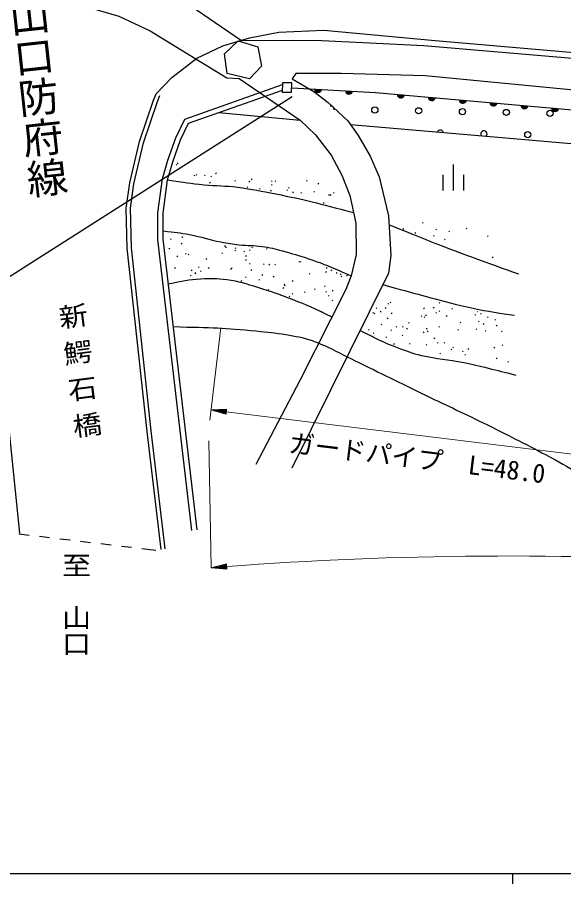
# Model space of a CAD drawing. Units: millimetres, scale not verified. Extents: x 40000 to 680000, y 20000 to 380000.
# Drawn here: x 120041 to 172938, y 204000 to 287966 of the extents above; entities that cross this region are included whole.
import ezdxf
from ezdxf.enums import TextEntityAlignment as Align

# ---------------------------------------------------------------- set-up
doc = ezdxf.new("R2010")
doc.units = ezdxf.units.MM
doc.header["$LTSCALE"] = 1000
for name, color, linetype, lineweight in [('M-BGD', 7, 'Continuous', 25), ('M-STR-HTXT', 7, 'Continuous', 13), ('M-STR-STR1', 1, 'Continuous', 25), ('M-STR-STR3', 7, 'Continuous', 25), ('M-STR-STRC', 7, 'Continuous', 25), ('M-STR-STRD', 7, 'Continuous', 25), ('M-TTL-BAND', 7, 'Continuous', 25)]:
    doc.layers.add(name, color=color, linetype=linetype, lineweight=lineweight)
doc.styles.add('@ＭＳ ゴシック', font='')
doc.styles.add('ＭＳ ゴシック', font='')
doc.styles.get('@ＭＳ ゴシック').set_extended_font_data('@MS Gothic')
doc.styles.get('ＭＳ ゴシック').set_extended_font_data('MS Gothic')

msp = doc.modelspace()

# ---------------------------------------------------------------- linework, layer by layer
at = {"layer": 'M-BGD'}
for p, q in [((139555, 278742), (147432, 278004)), ((135551, 273779), (135622, 273849)), ((135018, 273701), (135030, 273714)), ((135403, 273629), (135473, 273699)), ((139239, 272825), (139310, 272895)), ((162237, 273689), (162237, 271189)), ((137159, 272593), (137230, 272664)), ((137357, 272664), (137427, 272735)), ((138153, 272597), (138224, 272668)), ((138776, 272510), (138847, 272580)), ((141090, 272074), (141160, 272145)), ((142470, 272019), (142540, 272090)), ((142691, 272233), (142762, 272304)), ((144652, 272047), (144723, 272118)), ((145009, 272051), (145080, 272122)), ((148043, 272081), (148114, 272152)), ((161237, 272689), (161237, 271189)), ((163237, 272689), (163237, 271189)), ((138661, 271917), (138732, 271988)), ((139670, 271684), (139686, 271700)), ((141027, 271539), (141048, 271560)), ((142292, 271475), (142363, 271546)), ((143489, 271307), (143560, 271377)), ((144654, 271704), (144725, 271774)), ((146133, 271168), (146203, 271239)), ((146301, 271403), (146372, 271473)), ((149148, 271821), (149219, 271891)), ((151528, 271696), (151534, 271702)), ((144591, 271132), (144662, 271202)), ((146717, 270967), (146787, 271038)), ((147493, 270916), (147564, 270987)), ((148741, 271015), (148812, 271086)), ((150202, 270712), (150273, 270783)), ((150364, 270714), (150435, 270785)), ((150642, 270918), (150713, 270989)), ((149679, 269935), (149750, 270006)), ((155981, 268364), (156051, 268435)), ((159271, 268025), (159341, 268095)), ((157378, 267439), (157449, 267510)), ((158539, 267055), (158610, 267126)), ((160554, 267362), (160624, 267433)), ((161811, 267177), (161882, 267247)), ((163501, 267460), (163571, 267531)), ((134858, 266434), (134929, 266505)), ((136002, 266640), (136073, 266711)), ((160323, 266761), (160394, 266832)), ((161389, 266387), (161459, 266458)), ((165564, 266729), (165635, 266800)), ((134722, 265532), (134793, 265602)), ((135916, 266018), (135987, 266088)), ((140114, 265784), (140184, 265855)), ((140232, 265638), (140303, 265708)), ((141084, 265343), (141155, 265413)), ((141117, 265545), (141187, 265615)), ((142529, 265358), (142600, 265428)), ((142737, 265634), (142807, 265705)), ((144165, 265492), (144235, 265563)), ((135496, 264795), (135567, 264866)), ((136311, 265000), (136381, 265071)), ((136570, 264954), (136641, 265025)), ((138305, 264518), (138376, 264588)), ((139839, 265086), (139910, 265157)), ((141976, 265229), (142046, 265300)), ((142147, 264813), (142218, 264883)), ((166030, 264690), (166101, 264761)), ((135296, 263634), (135367, 263705)), ((137574, 263710), (137645, 263781)), ((138533, 263645), (138604, 263716)), ((140756, 263626), (140827, 263697)), ((142165, 264408), (142236, 264479)), ((142505, 264036), (142576, 264107)), ((143869, 264020), (143940, 264090)), ((144430, 263960), (144501, 264031)), ((144978, 263988), (145049, 264058)), ((147303, 264230), (147374, 264301)), ((147413, 264222), (147483, 264293)), ((149957, 263641), (150028, 263712)), ((136797, 262904), (136867, 262975)), ((136887, 263418), (136957, 263489)), ((137237, 263180), (137308, 263250)), ((137255, 263111), (137326, 263182)), ((137768, 263333), (137838, 263404)), ((140673, 263524), (140744, 263595)), ((142135, 262754), (142206, 262825)), ((142664, 263457), (142734, 263527)), ((143726, 262986), (143796, 263057)), ((144846, 262794), (144917, 262864)), ((148282, 263059), (148352, 263129)), ((149891, 263253), (149961, 263323)), ((150406, 263422), (150476, 263493)), ((150934, 263149), (151005, 263219)), ((151340, 263025), (151411, 263096)), ((151383, 262813), (151454, 262884)), ((151927, 262911), (151996, 262981)), ((141685, 262368), (141756, 262438)), ((141722, 262395), (141793, 262465)), ((143424, 262487), (143494, 262558)), ((145883, 262047), (145953, 262118)), ((145895, 261955), (145966, 262026)), ((146692, 262375), (146763, 262445)), ((144313, 261512), (144383, 261583)), ((145759, 261695), (145829, 261766)), ((146636, 261136), (146706, 261207)), ((147843, 261286), (147913, 261357)), ((148812, 261578), (148883, 261648)), ((149770, 261883), (149841, 261953)), ((149906, 261336), (149977, 261406)), ((150562, 261440), (150633, 261511)), ((145531, 261033), (145585, 261086)), ((146348, 260878), (146419, 260949)), ((150173, 260948), (150244, 261018)), ((150513, 260473), (150584, 260543)), ((156146, 260279), (156217, 260349)), ((160875, 260266), (160945, 260337)), ((149466, 259408), (149537, 259479)), ((154775, 259745), (154846, 259816)), ((155213, 259404), (155284, 259474)), ((155687, 259761), (155758, 259832)), ((155920, 260163), (155991, 260234)), ((159378, 259737), (159448, 259808)), ((160315, 259811), (160386, 259881)), ((160886, 259460), (160957, 259531)), ((162119, 259688), (162190, 259758)), ((164558, 259435), (164580, 259457)), ((154448, 259283), (154519, 259353)), ((154589, 259235), (154660, 259306)), ((155876, 258756), (155947, 258827)), ((156250, 259267), (156321, 259337)), ((159135, 258978), (159206, 259049)), ((159437, 258871), (159508, 258942)), ((159577, 259052), (159647, 259123)), ((160566, 259284), (160637, 259354)), ((161582, 258986), (161652, 259057)), ((164337, 259084), (164408, 259155)), ((164875, 259203), (164946, 259274)), ((165553, 258873), (165624, 258944)), ((166276, 258613), (166347, 258683)), ((155261, 258157), (155332, 258228)), ((156707, 257928), (156777, 257999)), ((157321, 257945), (157391, 258016)), ((157747, 257759), (157818, 257830)), ((157919, 258334), (157989, 258405)), ((159637, 257757), (159707, 257828)), ((160841, 257932), (160911, 258002)), ((162912, 258346), (162983, 258417)), ((164460, 257717), (164530, 257788)), ((164684, 258452), (164755, 258523)), ((165171, 258209), (165242, 258280)), ((166438, 258046), (166509, 258117)), ((154030, 257631), (154100, 257702)), ((154501, 257330), (154572, 257401)), ((155718, 256934), (155789, 257005)), ((156208, 257610), (156279, 257681)), ((157292, 257106), (157363, 257177)), ((159373, 257402), (159444, 257473)), ((159756, 257497), (159827, 257568)), ((162695, 257641), (162766, 257712)), ((165326, 257553), (165397, 257623)), ((166921, 257477), (166991, 257548)), ((156474, 256274), (156545, 256344)), ((158016, 256282), (158087, 256353)), ((159634, 256192), (159705, 256263)), ((160382, 256819), (160453, 256890)), ((160719, 256389), (160790, 256459)), ((161366, 256385), (161436, 256456)), ((166969, 256156), (167039, 256227)), ((160941, 255345), (161012, 255416)), ((162045, 255747), (162116, 255818)), ((162198, 255938), (162269, 256009)), ((163151, 255531), (163222, 255602)), ((163365, 255227), (163436, 255298)), ((163698, 255784), (163769, 255855)), ((166213, 255917), (166284, 255988)), ((166415, 254884), (166485, 254955)), ((167520, 254530), (167590, 254600))]:
    msp.add_line(p, q, dxfattribs=at)
for points in [[(140115, 284418), (141425, 285679), (143336, 285107), (143691, 283235), (142519, 282013), (140371, 282516)], [(145698, 280706), (146602, 280700), (146608, 281610), (145704, 281616)]]:
    msp.add_lwpolyline(points, close=True, dxfattribs=at)
for points in [[(146605, 281126), (154706, 280682), (231374, 273920)], [(152305, 277569), (163205, 276644), (190096, 274327), (212000, 272176), (214681, 271941)]]:
    msp.add_lwpolyline(points, dxfattribs=at)
for centre in [(154657, 278985), (158899, 278906), (163141, 278827), (167383, 278748), (171625, 278670), (169464, 276588)]:
    msp.add_circle(centre, 300, dxfattribs=at)
for centre, radius, start, end in [((149160, 281040), 354, 185.66126, 348.06643), ((149160, 281040), 283, 187.8853, 345.8424), ((149160, 281040), 212, 191.63162, 342.09607), ((149160, 281040), 142, 199.34335, 334.38434), ((149160, 281040), 100, 209.66101, 324.06668), ((152156, 280876), 354, 185.66126, 348.06643), ((152156, 280876), 283, 187.8853, 345.8424), ((152156, 280876), 212, 191.63162, 342.09607), ((152156, 280876), 142, 199.34335, 334.38434), ((152156, 280876), 100, 209.66101, 324.06668), ((157184, 280518), 354, 183.75726, 346.16243), ((157184, 280518), 283, 185.9813, 343.9384), ((157184, 280518), 212, 189.72762, 340.19207), ((157184, 280518), 142, 197.43935, 332.48034), ((157184, 280518), 100, 207.75701, 322.16268), ((160172, 280254), 354, 183.75726, 346.16243), ((160172, 280254), 283, 185.9813, 343.9384), ((160172, 280254), 212, 189.72762, 340.19207), ((160172, 280254), 142, 197.43935, 332.48034), ((160172, 280254), 100, 207.75701, 322.16268), ((163160, 279990), 354, 183.75726, 346.16243), ((163160, 279990), 283, 185.9813, 343.9384), ((163160, 279990), 212, 189.72762, 340.19207), ((163160, 279990), 142, 197.43935, 332.48034), ((163160, 279990), 100, 207.75701, 322.16268), ((166149, 279727), 354, 183.75726, 346.16243), ((166149, 279727), 283, 185.9813, 343.9384), ((166149, 279727), 212, 189.72762, 340.19207), ((166149, 279727), 142, 197.43935, 332.48034), ((166149, 279727), 100, 207.75701, 322.16268), ((150415, 279064), 300, 350.38367, 105.20527), ((169137, 279463), 354, 183.75726, 346.16243), ((169137, 279463), 283, 185.9813, 343.9384), ((169137, 279463), 212, 189.72762, 340.19207), ((169137, 279463), 142, 197.43935, 332.48034), ((169137, 279463), 100, 207.75701, 322.16268), ((172126, 279200), 354, 183.75726, 346.16243), ((172126, 279200), 283, 185.9813, 343.9384), ((172126, 279200), 212, 189.72762, 340.19207), ((172126, 279200), 142, 197.43935, 332.48034), ((172126, 279200), 100, 207.75701, 322.16268), ((160980, 276746), 300, 11.82672, 158.46932), ((165222, 276667), 300, 314.14099, 216.01125)]:
    msp.add_arc(centre, radius, start, end, dxfattribs=at)
for points, knots in [([(134596, 272225), (136274, 271958), (136737, 271881), (138118, 271739), (139385, 271609), (140107, 271670), (141370, 271503), (142819, 271311), (143620, 271130), (145055, 270852), (148028, 270277), (149006, 269976), (152593, 269036)], [0, 0, 0, 0, 1, 1, 1, 2, 2, 2, 3, 3, 3, 4, 4, 4, 4]), ([(156033, 267866), (158899, 266704), (159647, 266403), (161982, 265512), (164540, 264536), (165372, 264243), (168564, 263108)], [0, 0, 0, 0, 1, 1, 1, 2, 2, 2, 2]), ([(134151, 267263), (135374, 267132), (135725, 267087), (136724, 266909), (137922, 266695), (138563, 266426), (139759, 266199), (140447, 266069), (140835, 265997), (141532, 265923), (142392, 265832), (142883, 265880), (143739, 265766), (144520, 265661), (144948, 265534), (145710, 265332), (146713, 265066), (147268, 264891), (148252, 264564), (149891, 264018), (150433, 263756), (152361, 262925)], [0, 0, 0, 0, 1, 1, 1, 2, 2, 2, 3, 3, 3, 4, 4, 4, 5, 5, 5, 6, 6, 6, 7, 7, 7, 7]), ([(134654, 262137), (136092, 262444), (136559, 262565), (137801, 262623), (138780, 262668), (139338, 262686), (140310, 262557), (141506, 262398), (142152, 262159), (143306, 261808), (144626, 261406), (145355, 261143), (146643, 260645), (148180, 260051), (148689, 259802), (150507, 258950)], [0, 0, 0, 0, 1, 1, 1, 2, 2, 2, 3, 3, 3, 4, 4, 4, 5, 5, 5, 5]), ([(155430, 262057), (157356, 261527), (157847, 261393), (159399, 260980), (161018, 260550), (161915, 260264), (163551, 259903), (165342, 259508), (165967, 259420), (168175, 259089)], [0, 0, 0, 0, 1, 1, 1, 2, 2, 2, 3, 3, 3, 3]), ([(135138, 257990), (138978, 257873), (140051, 257902), (143179, 257567), (144303, 257446), (144939, 257416), (146051, 257217), (147046, 257038), (147622, 256979), (148574, 256638), (150239, 256042), (151078, 255477), (152673, 254712), (155377, 253413), (156874, 252647), (159574, 251340), (161911, 250208), (163239, 249612), (165565, 248458), (167971, 247265), (169317, 246590), (171683, 245318), (173927, 244113), (175089, 243259), (177381, 242148), (178789, 241466), (179591, 241089), (181083, 240619), (182540, 240159), (183112, 240059), (184896, 239754)], [0, 0, 0, 0, 1, 1, 1, 2, 2, 2, 3, 3, 3, 4, 4, 4, 5, 5, 5, 6, 6, 6, 7, 7, 7, 8, 8, 8, 9, 9, 9, 10, 10, 10, 10]), ([(153234, 257625), (154890, 256780), (155375, 256498), (156824, 255962), (157725, 255629), (158225, 255409), (159163, 255200), (160747, 254847), (161668, 254825), (163262, 254517), (164193, 254336), (164705, 254189), (165626, 253965), (166676, 253710), (167010, 253621), (168306, 253282)], [0, 0, 0, 0, 1, 1, 1, 2, 2, 2, 3, 3, 3, 4, 4, 4, 5, 5, 5, 5])]:
    msp.add_open_spline(points, degree=3, knots=knots, dxfattribs=at)
at = {"layer": 'M-STR-HTXT'}
for p, q in [((139758, 257861), (138665, 248927)), ((138787, 249920), (140306, 249986)), ((138787, 249920), (140245, 249490)), ((138787, 249920), (140275, 249738)), ((140269, 249688), (139078, 249834)), ((140282, 249787), (139090, 249933)), ((139370, 249748), (140263, 249639)), ((139394, 249946), (140288, 249837)), ((140257, 249589), (139662, 249662)), ((140294, 249887), (139698, 249960)), ((139953, 249576), (140251, 249539)), ((140002, 249973), (140300, 249936)), ((140245, 249490), (140306, 249986)), ((140275, 249738), (177769, 245151)), ((138586, 246929), (138817, 234623)), ((138817, 234623), (140293, 234991)), ((138817, 234623), (140312, 234741)), ((138817, 234623), (140332, 234492)), ((140308, 234791), (139112, 234697)), ((140316, 234692), (139120, 234597)), ((139407, 234770), (140304, 234841)), ((139423, 234571), (140320, 234642)), ((140300, 234891), (139702, 234844)), ((140324, 234592), (139726, 234545)), ((139997, 234917), (140296, 234941)), ((140029, 234518), (140328, 234542)), ((140332, 234492), (140293, 234991))]:
    msp.add_line(p, q, dxfattribs=at)
msp.add_arc((167574, -128852), 364611, 78.7676, 94.28792, dxfattribs=at)
at = {"layer": 'M-STR-STR1'}
for p, q in [((121178, 237755), (120185, 237874)), ((123164, 237518), (122171, 237637)), ((125150, 237281), (124157, 237399)), ((127136, 237044), (126143, 237162)), ((129122, 236807), (128129, 236925)), ((131108, 236569), (130115, 236688)), ((133466, 236288), (132101, 236451))]:
    msp.add_line(p, q, dxfattribs=at)
for points in [[(136941, 238224), (133651, 266422), (133651, 269034), (134106, 272329), (134615, 274112), (135380, 276279), (136254, 278102), (145703, 281451)], [(137437, 238282), (134151, 266451), (134151, 269000), (134596, 272225), (135092, 273960), (135842, 276087), (136615, 277700), (145699, 280919)]]:
    msp.add_lwpolyline(points, dxfattribs=at)
at = {"layer": 'M-STR-STR3'}
for points in [[(118887, 288945), (121075, 289364), (123065, 289472), (125981, 289216), (129883, 288078), (132911, 286661), (140337, 282117), (141512, 282028), (147432, 278004), (148902, 276574), (150439, 274594), (151444, 272680), (152228, 270699), (152819, 268009), (152863, 264972), (152361, 262925), (151843, 261595), (147380, 252764), (143123, 244635)], [(136036, 289666), (141745, 285709), (148873, 285769), (159409, 285249), (191582, 282490), (191356, 279235), (159522, 282310), (151405, 282536), (146996, 282536), (146650, 281998), (148750, 280793), (150147, 279727), (152051, 277926), (153046, 276524), (154206, 274497), (155081, 272492), (155985, 268739), (156196, 264880), (155985, 263177), (146610, 244257)]]:
    msp.add_lwpolyline(points, dxfattribs=at)
at = {"layer": 'M-STR-STRC'}
msp.add_line((146658, 280255), (96372, 248221), dxfattribs=at)
at = {"layer": 'M-STR-STRD'}
msp.add_line((120295, 237981), (115268, 286529), dxfattribs=at)
for points in [[(133471, 280546), (135010, 282136), (137425, 284015), (139924, 285192), (142525, 285976), (145374, 286534), (149710, 286730), (160498, 285718), (214687, 281026), (241073, 276721), (296921, 272087), (326002, 270136), (337245, 269811), (355827, 269741), (384661, 270849), (405380, 272080), (424798, 273775), (440454, 275541), (457070, 277816), (478469, 281407), (492723, 284025)], [(133967, 236403), (132604, 247836), (130684, 265598), (130591, 269485), (130932, 271916), (131882, 275921), (133224, 279947), (133471, 280546)], [(134364, 236450), (133002, 247881), (131084, 265624), (130992, 269461), (131325, 271842), (132267, 275812), (133599, 279808), (133841, 280393)]]:
    msp.add_lwpolyline(points, dxfattribs=at)
at = {"layer": 'M-TTL-BAND'}
for p, q in [((40000, 205000), (579000, 205000)), ((168000, 205000), (168000, 204000))]:
    msp.add_line(p, q, dxfattribs=at)

# ---------------------------------------------------------------- texts
at = {"layer": 'M-BGD', "style": '@ＭＳ ゴシック'}
msp.add_text('主要地方道\u3000山口防府線', height=2887, rotation=276.233, dxfattribs=at).set_placement((118451, 291749), align=Align.BOTTOM_CENTER)
at = {"layer": 'M-BGD', "style": '@ＭＳ ゴシック', "width": 0.9}
msp.add_text('至\u3000山口', height=2062, rotation=270, dxfattribs=at).set_placement((124081, 231073), align=Align.BOTTOM_CENTER)
at = {"layer": 'M-BGD', "insert": (124872, 253082), "char_height": 2062, "attachment_point": 8, "rotation": 277.311, "style": '@ＭＳ ゴシック'}
msp.add_mtext('\\T1.4;\\W0.9;新鰐石橋', dxfattribs=at)
at = {"layer": 'M-STR-HTXT', "style": 'ＭＳ ゴシック'}
msp.add_text('ガードパイプ  L=48.0', height=1833, rotation=353.025, dxfattribs=at).set_placement((158573, 243772), align=Align.BOTTOM_CENTER)

doc.saveas('drawing.dxf')
